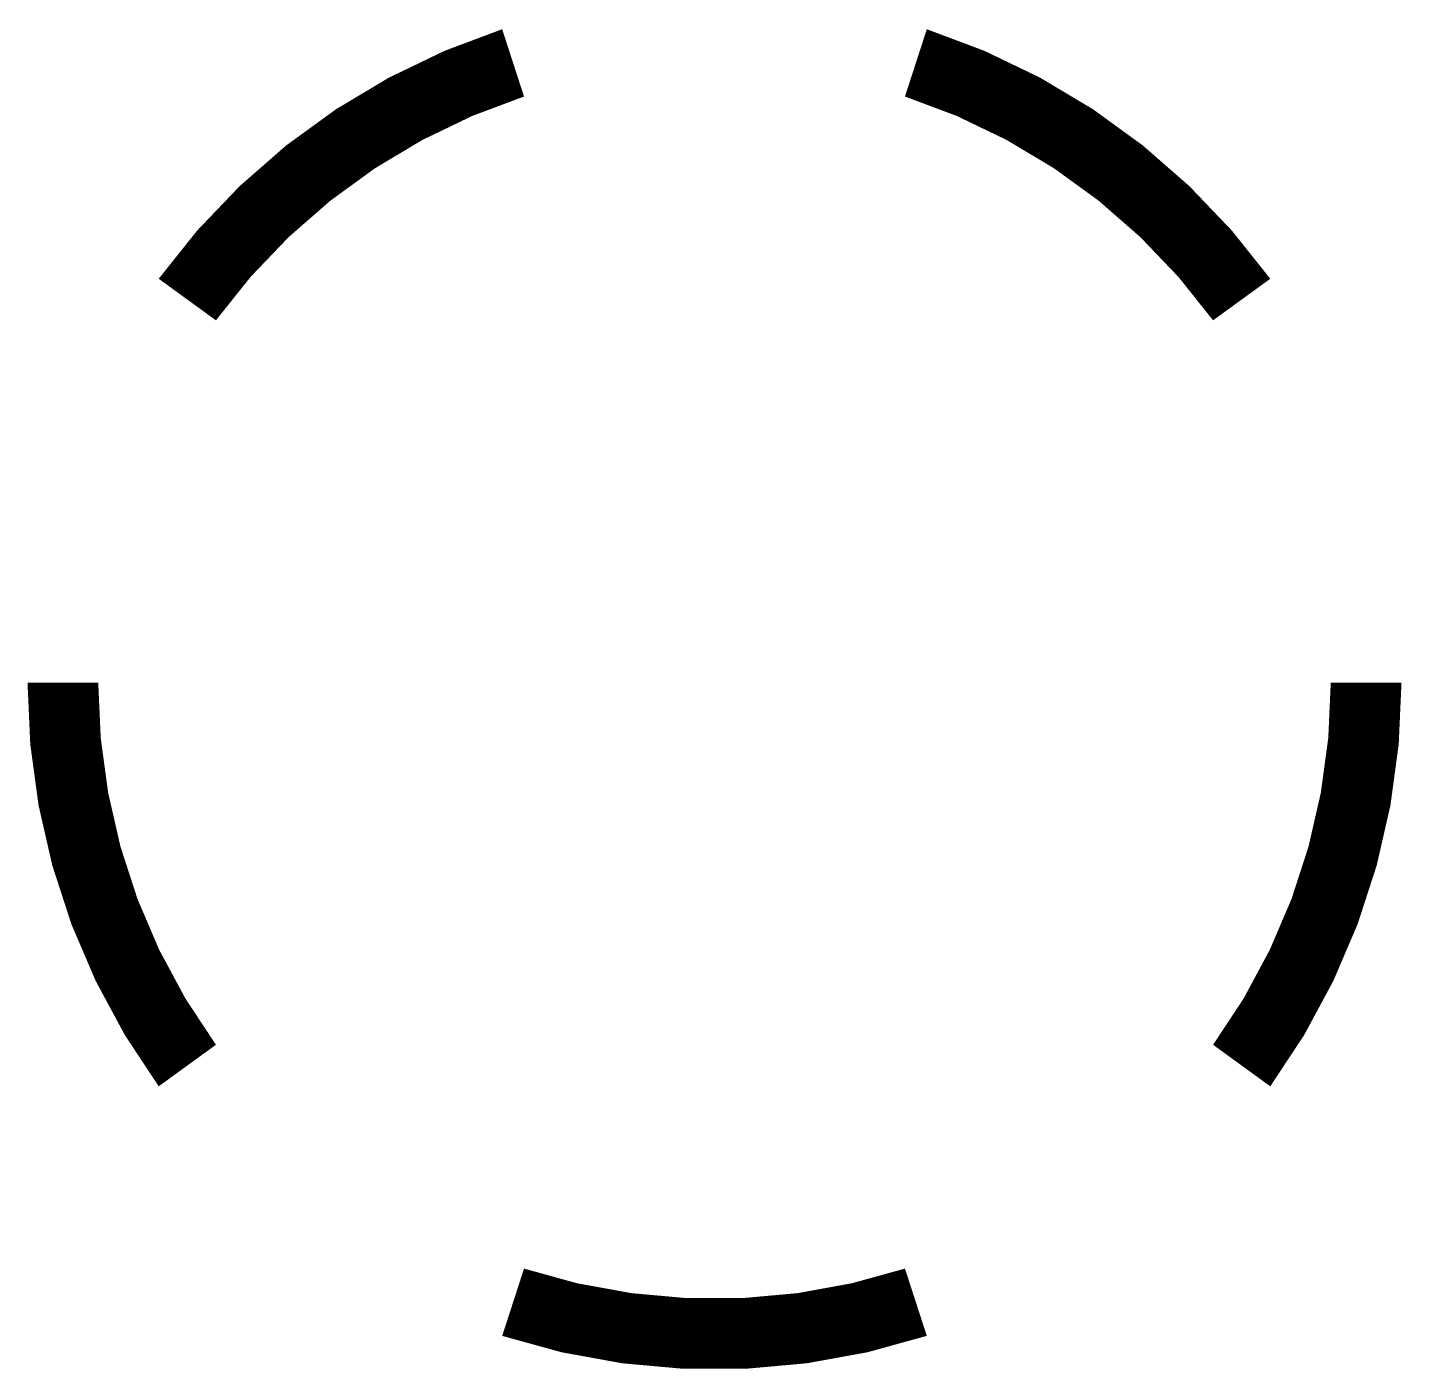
# Model space of a CAD drawing. Header units: inches. Extents: x -0.117 to 0.117, y -0.117 to 0.111.
import ezdxf

# ---------------------------------------------------------------- set-up
doc = ezdxf.new("R2010")
doc.units = ezdxf.units.IN
doc.header["$MEASUREMENT"] = 0

msp = doc.modelspace()

# ---------------------------------------------------------------- linework, layer by layer
at = {"color": 20, "const_width": 0.012, "elevation": 0}
for points in [[(-0.03416, 0.10512, 0.158384), (-0.08942, 0.06497)], [(0.08942, 0.06497, 0.158384), (0.03416, 0.10512)], [(-0.11053, 0, 0.158384), (-0.08942, -0.06497)], [(0.08942, -0.06497, 0.158384), (0.11053, 0)], [(-0.03416, -0.10512, 0.158384), (0.03416, -0.10512)]]:
    msp.add_lwpolyline(points, format="xyb", dxfattribs=at)

doc.saveas('drawing.dxf')
